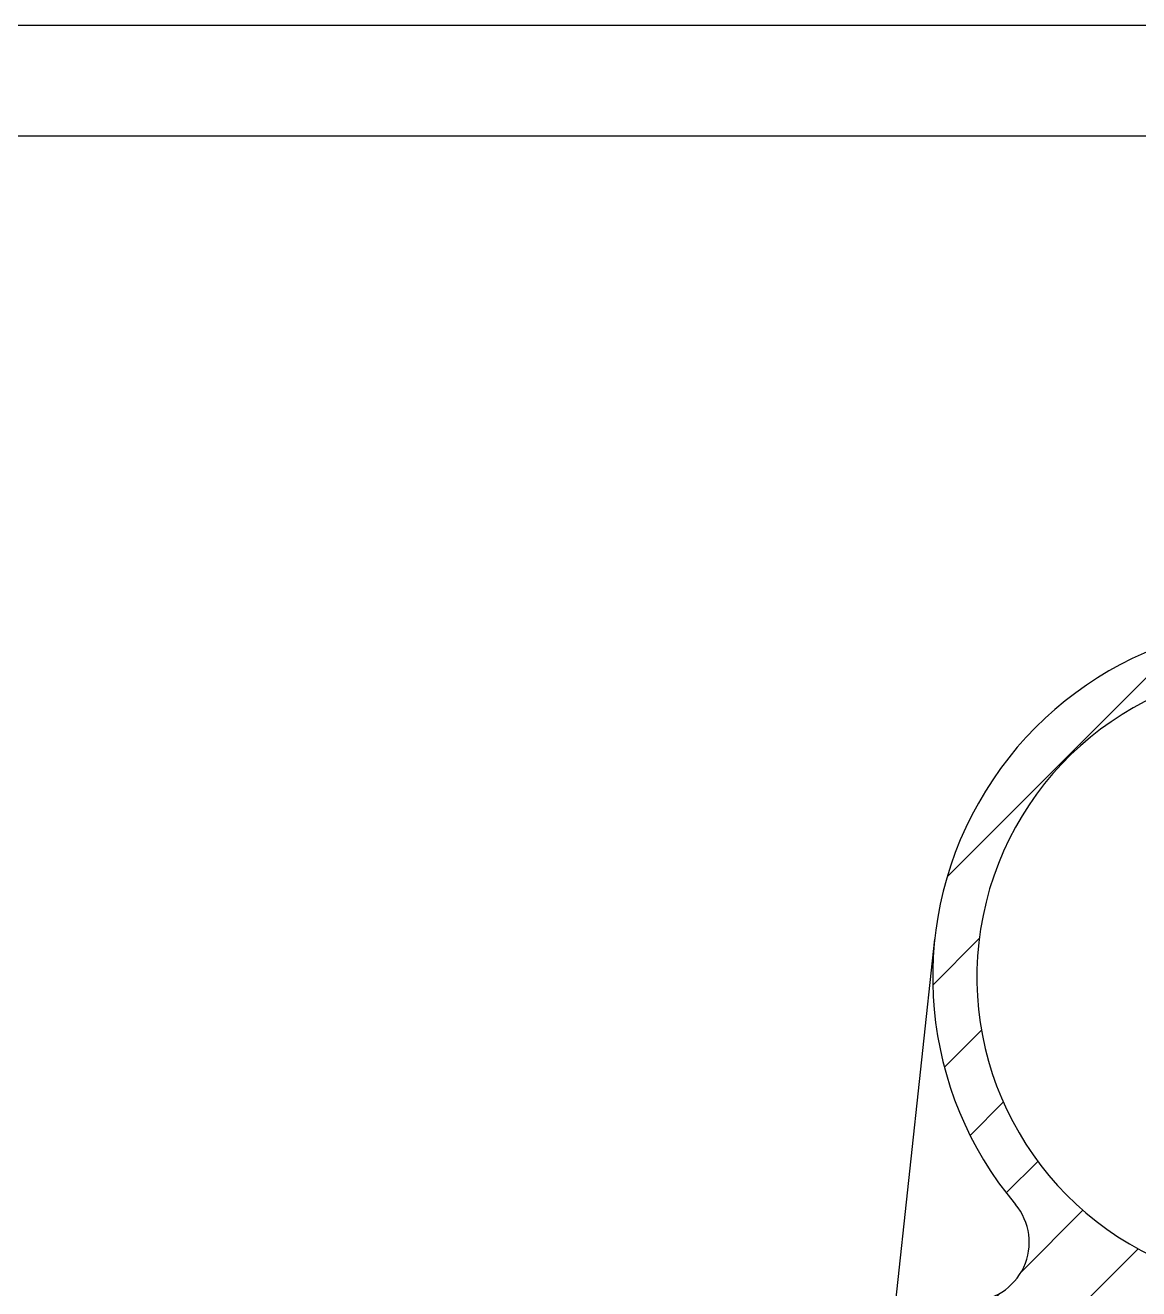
# Model space of a CAD drawing. Extents: x 0 to 841, y 0 to 594.
# Drawn here: x 619.8 to 670.2, y 536.9 to 594 of the extents above; entities that cross this region are included whole.
import ezdxf

# ---------------------------------------------------------------- set-up
doc = ezdxf.new("R2010")
doc.units = 0
doc.header["$MEASUREMENT"] = 0
doc.linetypes.add('K5LT_BASIC', pattern=[0])
doc.linetypes.add('K5LT_THIN', pattern=[0])
doc.layers.add('LAYER0VIEW0', color=7, linetype='Continuous')
doc.layers.add('LAYER2VIEW0', color=7, linetype='Continuous')

# ---------------------------------------------------------------- blocks, each defined once
blk = doc.blocks.new('*S175')
at = {"layer": 'LAYER2VIEW0', "color": 7, "linetype": 'K5LT_THIN'}
blk.add_line((0, 594), (840.9999999999999, 594), dxfattribs=at)

msp = doc.modelspace()

# ---------------------------------------------------------------- hatches: boundary and pattern name
at = {"layer": 'LAYER0VIEW0'}
h = msp.add_hatch(dxfattribs=at)
h.set_pattern_fill('МЕТАЛЛ', color=256, style=0, pattern_type=0)
h.set_pattern_definition([(45, (0, 0), (-2.121320343559642, 2.121320343559643), [])])
edge = h.paths.add_edge_path()
edge.add_line((665.1616353051585, 532.4191909858534), (667.1616353051585, 532.4191909858534))
edge.add_line((667.1616353051585, 532.4191909858534), (668.7743670791189, 529.6258576143732))
edge.add_line((668.7743670791189, 529.6258576143732), (667.1616353051585, 526.832524242893))
edge.add_line((667.1616353051585, 526.832524242893), (661.9683019580167, 526.832524242893))
edge.add_line((661.9683019580167, 526.832524242893), (661.4283019559304, 526.2925242810398))
edge.add_line((661.4283019559306, 526.29252428104), (654.8949684159678, 526.29252428104))
edge.add_line((654.8949684159678, 526.29252428104), (654.8949684159678, 523.9591909477067))
edge.add_line((654.8949684159678, 523.9591909477066), (655.8949684159678, 523.9591909477066))
edge.add_line((655.8949684159678, 523.9591909477066), (657.2283017493011, 523.9591909477066))
edge.add_line((657.2283017493011, 523.9591909477066), (657.2283017493011, 522.29252428104))
edge.add_line((657.2283017493011, 522.29252428104), (667.2283017493011, 522.29252428104))
edge.add_line((667.2283017493011, 522.29252428104), (669.9045413185976, 526.927907188288))
edge.add_arc((670.8283017493012, 526.3945738549546), 1.066666666666667, 360, 510.0000000000013, ccw=False)
edge.add_line((671.8949684159678, 526.3945738549546), (671.8949684159678, 521.29252428104))
edge.add_line((671.8949684159678, 521.29252428104), (673.8949684159678, 521.29252428104))
edge.add_line((673.8949684159678, 521.29252428104), (673.8949684159678, 534.3760669959296))
edge.add_arc((669.8949684159678, 534.3760669959295), 4, 0, 67.1146195238433)
edge.add_arc((676.8949684159678, 550.9591909477065), 14, 292.8853804761591, 607.1146195238409, ccw=False)
edge.add_arc((683.8949684159678, 534.3760669959295), 4, 112.8853804761567, 180)
edge.add_line((679.8949684159678, 534.3760669959295), (679.8949684159678, 521.2925242810397))
edge.add_line((679.8949684159678, 521.29252428104), (682.1695796400696, 521.29252428104))
edge.add_arc((682.1695796400696, 519.6258576143732), 1.666666666666667, 372.59978239183795, 450, ccw=False)
edge.add_arc((699.2283017493011, 523.438865744454), 15.81300813008071, 192.5997823918379, 270)
edge.add_line((699.2283017493011, 507.6258576143733), (707.2283017493011, 507.6258576143733))
edge.add_line((707.2283017493011, 507.6258576143733), (707.2283017493011, 507.2925242810399))
edge.add_line((707.2283017493011, 507.2925242810399), (724.5616350826346, 507.2925242810399))
edge.add_line((724.5616350826346, 507.2925242810399), (724.5616350826346, 510.2925242810399))
edge.add_line((724.5616350826346, 510.2925242810399), (720.8949684159678, 510.2925242810399))
edge.add_arc((720.8949684159678, 512.7091909477135), 2.416666666673601, 586.3971810274093, 630, ccw=False)
edge.add_line((719.2283017493011, 510.9591909477066), (699.2283017493011, 510.9591909477066))
edge.add_arc((699.2283017493011, 523.438865744454), 12.47967479674738, 549.9033658669691, 630, ccw=False)
edge.add_arc((681.8502111279969, 520.4048514155438), 5.161279729306259, 9.903365866968807, 52.78063325485492)
edge.add_arc((687.1312568051991, 527.3574909659294), 3.569621722564723, 540, 592.780633254858, ccw=False)
edge.add_line((683.5616350826346, 527.3574909659294), (683.5616350826346, 534.0410875604406))
edge.add_arc((687.5616350826346, 534.0410875604405), 4, 482.2309526355042, 540, ccw=False)
edge.add_arc((676.8949684159678, 550.9591909477065), 16, 302.2309526355019, 580.00520088486)
edge.add_arc((662.5965613562829, 538.9591909477065), 2.666666666666667, 270, 400.0052008848588, ccw=False)
edge.add_line((662.5965613562829, 536.2925242810398), (654.8949684159678, 536.2925242810398))
edge.add_line((654.8949684159678, 536.2925242810398), (654.8949684159678, 532.9591909477065))
edge.add_line((654.8949684159678, 532.9591909477065), (661.4283019559306, 532.9591909477065))
edge.add_line((661.4283019559306, 532.9591909477065), (661.9683019580167, 532.4191909858534))
edge.add_line((661.9683019580167, 532.4191909858534), (665.1616353051583, 532.4191909858534))

# ---------------------------------------------------------------- linework, layer by layer
at = {"layer": 'LAYER0VIEW0', "color": 5, "linetype": 'K5LT_BASIC'}
for p, q in [((440.5, 589), (836, 589)), ((659.2283017493011, 536.2925242810398), (660.9863993906923, 552.6672400008794))]:
    msp.add_line(p, q, dxfattribs=at)
for centre, radius, start, end in [((676.8949684159678, 550.9591909477065), 16, 302.230952635502, 220.0052008848602), ((676.8949684159678, 550.9591909477065), 14, 292.885380476159, 247.114619523841), ((662.5965613562829, 538.9591909477065), 2.666666666666667, 270, 40.00520088485877)]:
    msp.add_arc(centre, radius, start, end, dxfattribs=at)

# ---------------------------------------------------------------- block references
at = {"layer": 'LAYER2VIEW0'}
msp.add_blockref('*S175', (0, 0), dxfattribs=at)

doc.saveas('drawing.dxf')
